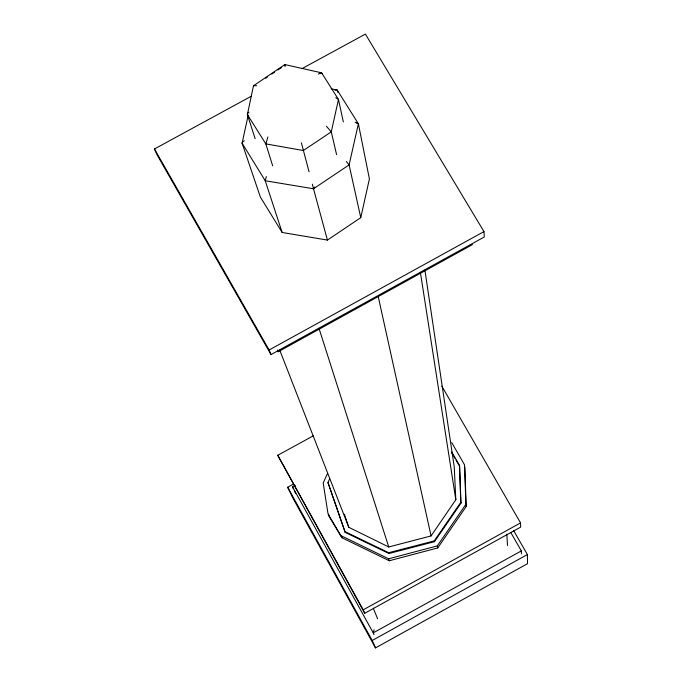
<?xml version="1.0" encoding="UTF-8"?>
<svg xmlns="http://www.w3.org/2000/svg" width="682" height="682" viewBox="0 0 682 682"><rect width="100%" height="100%" fill="white"/><g stroke="black" fill="none" stroke-linecap="round" stroke-linejoin="round"><path stroke-width="1.02" d="M343.344 121.933L338.468 99.444L321.623 72.821L284.837 64.568L253.491 85.736L247.378 114.585L255.162 138.685M248.222 115.105L242.084 143.203L260.379 197.072L282.152 232.477L327.42 240.081L360.761 217.652L369.405 178.923L358.382 123.783L337.309 90.16L336.627 89.649L335.067 90.237M355.143 122.291L358.382 123.783L349.107 164.908L360.761 217.652M374.12 629.784L373.233 632.853L374.017 634.669M266.355 176.587L265.23 180.756L282.152 232.477M267.898 136.963L265.827 143.885L272.672 165.803M456.002 460.094L459.617 466.3L460.947 503.197L434.417 541.721L388.919 553.511L345.211 532.42L327.965 482.524L329.687 478.679M327.522 473.419L323.191 483.018L328.059 514.006L342.032 537.808L389.26 560.757L437.733 547.927L466.198 506.504L464.834 467.187M279.714 350.071L348.792 527.305L388.74 546.973L431.075 535.933L455.815 499.744L454.246 466.889L424.869 269.936M344.879 531.593L388.663 552.71L434.238 540.903L460.81 502.31L459.489 465.354L451.723 452.021M341.179 535.745L388.621 558.788L437.307 545.907L465.891 504.305L464.527 464.826L451.723 442.609M327.42 240.081L313.507 188.769L314.7 187.03M248.956 112.163L247.609 113.442L247.378 114.585L265.827 143.885L303.302 150.526L331.282 131.873L338.468 99.444L335.791 97.731M244.284 140.807L242.46 142.103L242.084 143.203L265.23 180.756L313.507 188.769L349.107 164.908L346.294 161.481M265.656 78.242L267.421 77.057M271.82 74.082L274.462 72.301M277.983 69.922L281.513 67.544M520.545 522.906L520.664 527.118L364.725 613.297L363.225 609.836L520.545 522.906L441.791 386.063M510.733 532.42L521.338 550.903L373.233 632.853L292.518 486.846L295.315 485.311M527.391 554.551L527.527 563.673L375.509 647.9L372.202 640.5L527.391 554.551L513.64 530.579M483.964 231.59L484.314 236.969L270.993 354.589L269.134 350.002L483.964 231.59L365.399 34.1L301.93 68.66M472.481 244.582L278.094 351.844L277.378 350.019M375.509 647.9L292.604 497.57L287.659 487.221L293.251 484.152M364.725 613.297L277.745 455.286L313.243 435.866M270.993 354.589L157.073 154.831L154.473 148.974L251.53 96.111M318.341 74.048L321.623 72.821M253.491 85.736L256.713 85.727M320.165 73.051L322.228 73.511M331.12 88.771L337.309 90.16L337.752 92.241M356.601 122.632L358.382 123.783M326.405 126.213L331.282 131.873L336.584 154.626M342.032 537.808L328.971 516.155L328.647 514.1M451.868 452.993L452.899 454.766M453.931 456.539L454.971 458.313M154.473 148.974L269.134 350.002M277.745 455.286L363.225 609.836M287.659 487.221L372.202 640.5M292.518 486.846L293.413 488.755M294.309 490.673L295.656 493.538M373.31 608.225L377.598 618.745M327.965 482.524L345.211 532.42M344.376 514.237L348.792 527.305M285.033 65.165L284.837 64.568L285.067 66.58M388.621 558.788L389.26 560.757M388.663 552.71L388.919 553.511M318.98 328.264L388.74 546.973M309.065 171.804L301.401 142.888M313.507 188.769L312.365 184.208M378.178 296.38L431.075 535.933M434.238 540.903L434.417 541.721M437.307 545.907L437.733 547.927M420.427 272.578L455.815 499.744M460.81 502.31L460.947 503.197M465.891 504.305L466.198 506.504M506.837 534.108L507.502 545.489M521.338 550.903L521.423 553.903"/></g></svg>
